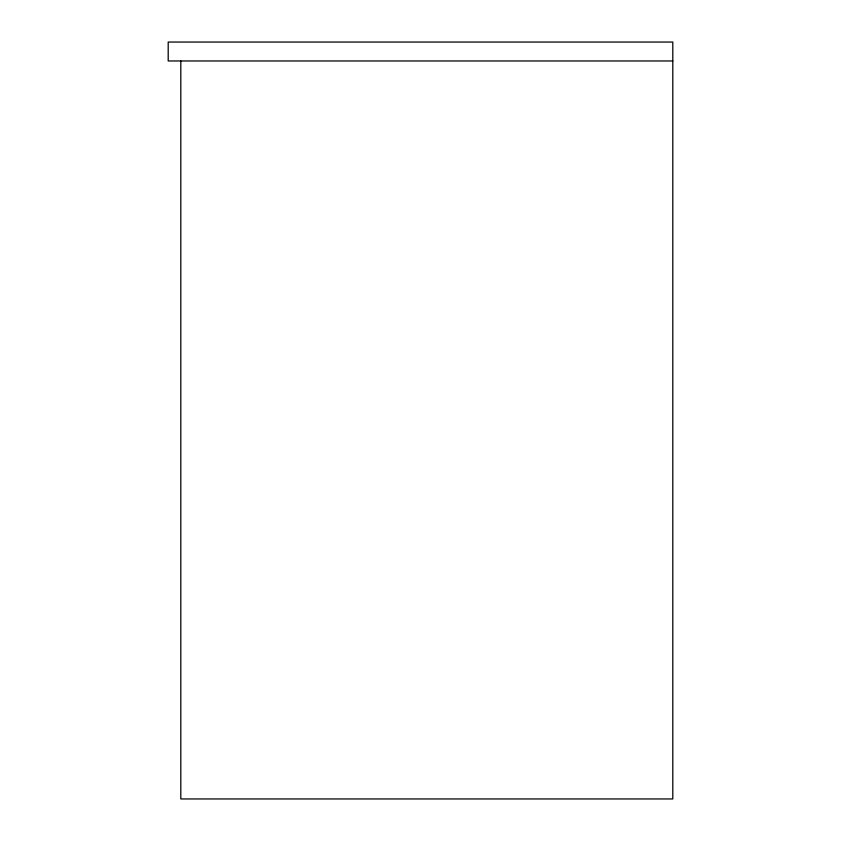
<?xml version="1.0" encoding="UTF-8"?>
<svg xmlns="http://www.w3.org/2000/svg" width="841" height="841" viewBox="0 0 841 841"><rect width="100%" height="100%" fill="white"/><g stroke="black" fill="none" stroke-linecap="round" stroke-linejoin="round"><path stroke-width="1.26" d="M672.8 60.973L168.2 60.973L168.2 42.05L672.8 42.05L672.8 798.95L180.815 798.95L180.815 60.973"/></g></svg>
